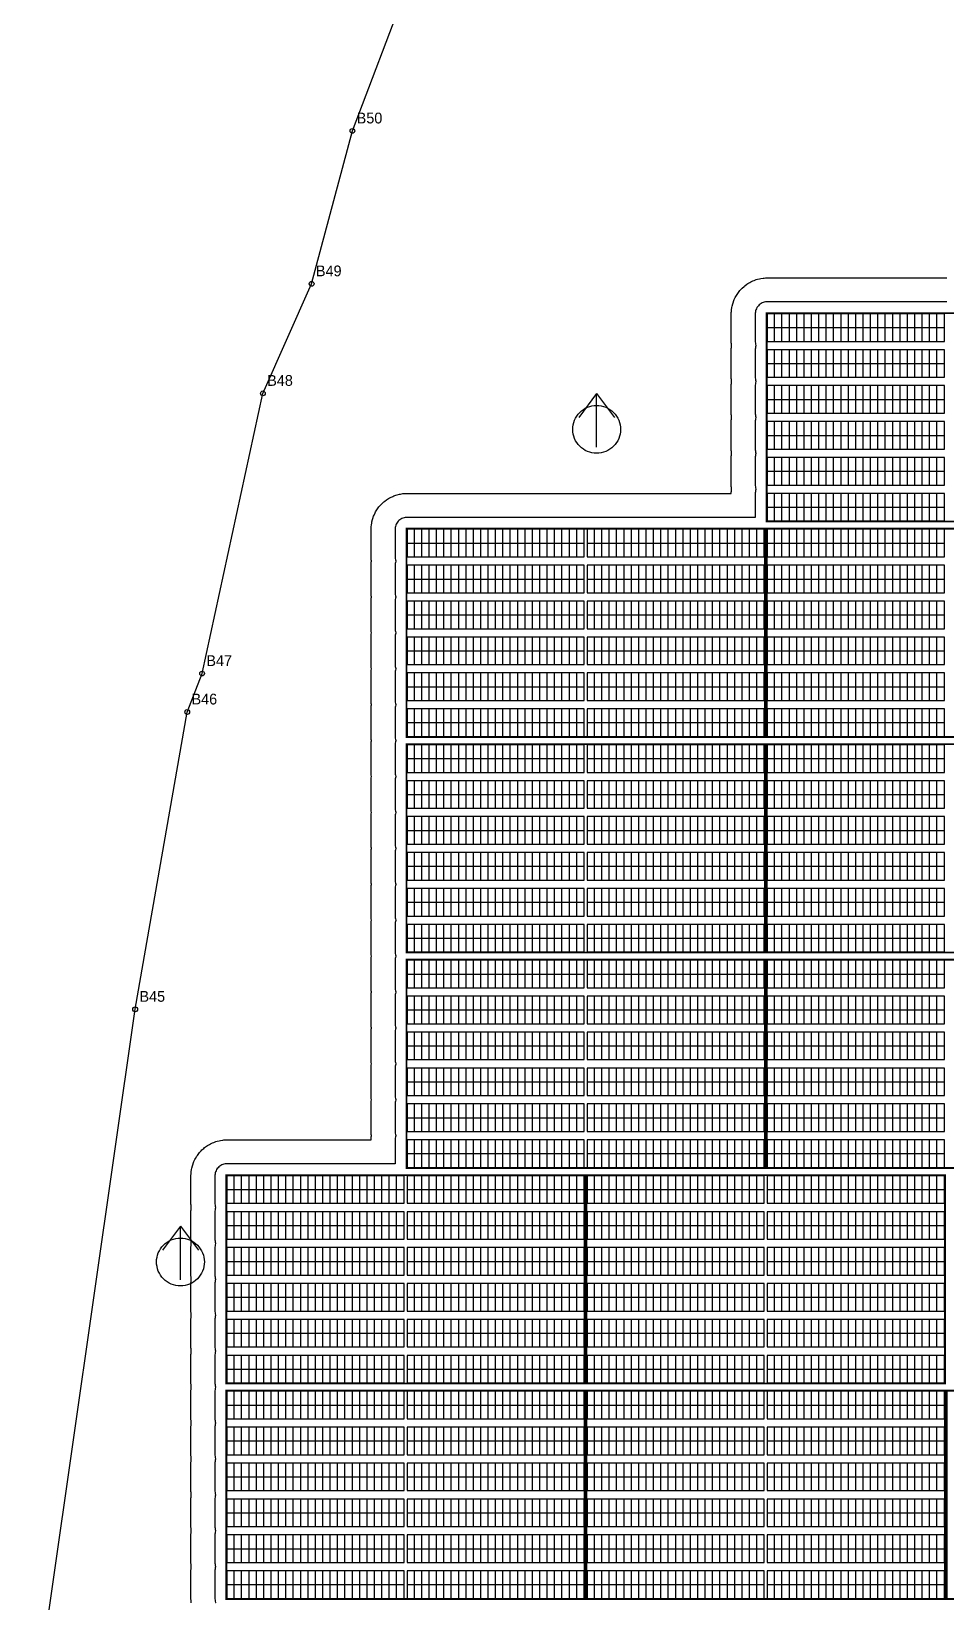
# Model space of a CAD drawing. Header units: metres. Extents: x 434302 to 507065, y 1937737 to 2381091.
# Drawn here: x 434708.5 to 434861.4, y 2380515.6 to 2380778.1 of the extents above; entities that cross this region are included whole.
import ezdxf
from ezdxf.enums import TextEntityAlignment as Align

# ---------------------------------------------------------------- set-up
doc = ezdxf.new("R2010")
doc.units = ezdxf.units.M
for name, color, linetype in [('BOUNDARY', 7, 'Continuous'), ('BOUNDARY_POINTS', 7, 'Continuous'), ('EXCLUSIONS', 1, 'Continuous'), ('GROUP_BOUNDARY', 1, 'Continuous'), ('LIGHTNING_ARRESTER', 3, 'Continuous'), ('MODULES', 5, 'Continuous'), ('PV_TABLES', 3, 'Continuous'), ('SERVICE_ROAD', 1, 'Continuous')]:
    doc.layers.add(name, color=color, linetype=linetype)

# ---------------------------------------------------------------- blocks, each defined once
blk = doc.blocks.new('PV_TABLE_2P28')
at = {"layer": 'MODULES'}
for p, q in [((1.23333, 0), (1.23333, 4.6)), ((2.46666, 0), (2.46666, 4.6)), ((3.69999, 0), (3.69999, 4.6)), ((4.93332, 0), (4.93332, 4.6)), ((6.16665, 0), (6.16665, 4.6)), ((7.39998, 0), (7.39998, 4.6)), ((8.63331, 0), (8.63331, 4.6)), ((9.86664, 0), (9.86664, 4.6)), ((11.09997, 0), (11.09997, 4.6)), ((12.3333, 0), (12.3333, 4.6)), ((13.56663, 0), (13.56663, 4.6)), ((14.79996, 0), (14.79996, 4.6)), ((16.03329, 0), (16.03329, 4.6)), ((17.26662, 0), (17.26662, 4.6)), ((18.49995, 0), (18.49995, 4.6)), ((19.73328, 0), (19.73328, 4.6)), ((20.96661, 0), (20.96661, 4.6)), ((22.19994, 0), (22.19994, 4.6)), ((23.43327, 0), (23.43327, 4.6)), ((24.6666, 0), (24.6666, 4.6)), ((25.89993, 0), (25.89993, 4.6)), ((27.13326, 0), (27.13326, 4.6)), ((28.36659, 0), (28.36659, 4.6)), ((0, 2.3), (29.59992, 2.3))]:
    blk.add_line(p, q, dxfattribs=at)
blk.add_lwpolyline([(0, 0), (29.59992, 0), (29.59992, 4.6), (0, 4.6)], close=True, dxfattribs=at)

msp = doc.modelspace()

# ---------------------------------------------------------------- linework, layer by layer
at = {"layer": 'BOUNDARY'}
msp.add_lwpolyline([(434708.47, 2380493.74), (434725.81, 2380614.69), (434734.51, 2380664.36), (434736.99, 2380670.78), (434747.16, 2380717.59), (434755.3, 2380735.89), (434762.11, 2380761.43), (434771.09, 2380785.13)], dxfattribs=at)
at = {"layer": 'BOUNDARY_POINTS'}
for centre in [(434762.11, 2380761.43), (434755.3, 2380735.89), (434747.16, 2380717.59), (434736.99, 2380670.78), (434734.51, 2380664.36), (434725.81, 2380614.69)]:
    msp.add_circle(centre, 0.4, dxfattribs=at)
at = {"layer": 'EXCLUSIONS'}
for points in [[(434806.93, 2380711.58), (434806.91, 2380711.19), (434806.85, 2380710.8), (434806.76, 2380710.42), (434806.62, 2380710.05), (434806.46, 2380709.69), (434806.25, 2380709.36), (434806.02, 2380709.04), (434805.76, 2380708.75), (434805.47, 2380708.49), (434805.15, 2380708.25), (434804.81, 2380708.05), (434804.46, 2380707.88), (434804.09, 2380707.75), (434803.71, 2380707.66), (434803.32, 2380707.6), (434802.93, 2380707.58), (434802.54, 2380707.6), (434802.15, 2380707.66), (434801.77, 2380707.75), (434801.4, 2380707.88), (434801.04, 2380708.05), (434800.71, 2380708.25), (434800.39, 2380708.49), (434800.1, 2380708.75), (434799.84, 2380709.04), (434799.6, 2380709.36), (434799.4, 2380709.69), (434799.23, 2380710.05), (434799.1, 2380710.42), (434799.01, 2380710.8), (434798.95, 2380711.19), (434798.93, 2380711.58), (434798.95, 2380711.97), (434799.01, 2380712.36), (434799.1, 2380712.74), (434799.23, 2380713.11), (434799.4, 2380713.46), (434799.6, 2380713.8), (434799.84, 2380714.12), (434800.1, 2380714.41), (434800.39, 2380714.67), (434800.71, 2380714.9), (434801.04, 2380715.11), (434801.4, 2380715.27), (434801.77, 2380715.41), (434802.15, 2380715.5), (434802.54, 2380715.56), (434802.93, 2380715.58), (434803.32, 2380715.56), (434803.71, 2380715.5), (434804.09, 2380715.41), (434804.46, 2380715.27), (434804.81, 2380715.11), (434805.15, 2380714.9), (434805.47, 2380714.67), (434805.76, 2380714.41), (434806.02, 2380714.12), (434806.25, 2380713.8), (434806.46, 2380713.46), (434806.62, 2380713.11), (434806.76, 2380712.74), (434806.85, 2380712.36), (434806.91, 2380711.97), (434806.93, 2380711.58)], [(434737.38, 2380572.48), (434737.36, 2380572.09), (434737.3, 2380571.7), (434737.21, 2380571.32), (434737.07, 2380570.95), (434736.91, 2380570.59), (434736.7, 2380570.26), (434736.47, 2380569.94), (434736.21, 2380569.65), (434735.92, 2380569.39), (434735.6, 2380569.15), (434735.26, 2380568.95), (434734.91, 2380568.78), (434734.54, 2380568.65), (434734.16, 2380568.56), (434733.77, 2380568.5), (434733.38, 2380568.48), (434732.99, 2380568.5), (434732.6, 2380568.56), (434732.22, 2380568.65), (434731.85, 2380568.78), (434731.49, 2380568.95), (434731.16, 2380569.15), (434730.84, 2380569.39), (434730.55, 2380569.65), (434730.29, 2380569.94), (434730.05, 2380570.26), (434729.85, 2380570.59), (434729.68, 2380570.95), (434729.55, 2380571.32), (434729.46, 2380571.7), (434729.4, 2380572.09), (434729.38, 2380572.48), (434729.4, 2380572.87), (434729.46, 2380573.26), (434729.55, 2380573.64), (434729.68, 2380574.01), (434729.85, 2380574.36), (434730.05, 2380574.7), (434730.29, 2380575.02), (434730.55, 2380575.31), (434730.84, 2380575.57), (434731.16, 2380575.8), (434731.49, 2380576.01), (434731.85, 2380576.17), (434732.22, 2380576.31), (434732.6, 2380576.4), (434732.99, 2380576.46), (434733.38, 2380576.48), (434733.77, 2380576.46), (434734.16, 2380576.4), (434734.54, 2380576.31), (434734.91, 2380576.17), (434735.26, 2380576.01), (434735.6, 2380575.8), (434735.92, 2380575.57), (434736.21, 2380575.31), (434736.47, 2380575.02), (434736.7, 2380574.7), (434736.91, 2380574.36), (434737.07, 2380574.01), (434737.21, 2380573.64), (434737.3, 2380573.26), (434737.36, 2380572.87), (434737.38, 2380572.48)]]:
    msp.add_lwpolyline(points, close=True, dxfattribs=at)
at = {"layer": 'GROUP_BOUNDARY', "color": 1, "lineweight": 211, "true_color": 0xff0000, "const_width": 0.3}
for points in [[(434891.24, 2380696.18), (434831.34, 2380696.18), (434831.34, 2380730.98), (434891.24, 2380730.98), (434891.24, 2380696.18)], [(434831.04, 2380660.18), (434771.14, 2380660.18), (434771.14, 2380694.98), (434831.04, 2380694.98), (434831.04, 2380660.18)], [(434891.24, 2380624.18), (434831.34, 2380624.18), (434831.34, 2380658.98), (434891.24, 2380658.98), (434891.24, 2380624.18)], [(434831.04, 2380588.18), (434771.14, 2380588.18), (434771.14, 2380622.98), (434831.04, 2380622.98), (434831.04, 2380588.18)], [(434861.14, 2380552.18), (434801.24, 2380552.18), (434801.24, 2380586.98), (434861.14, 2380586.98), (434861.14, 2380552.18)], [(434800.94, 2380516.18), (434741.04, 2380516.18), (434741.04, 2380550.98), (434800.94, 2380550.98), (434800.94, 2380516.18)], [(434921.34, 2380516.18), (434861.44, 2380516.18), (434861.44, 2380550.98), (434921.34, 2380550.98), (434921.34, 2380516.18)]]:
    msp.add_lwpolyline(points, close=True, dxfattribs=at)
at = {"layer": 'GROUP_BOUNDARY', "color": 5, "lineweight": 211, "true_color": 0x0080ff, "const_width": 0.3}
for points in [[(434891.24, 2380660.18), (434831.34, 2380660.18), (434831.34, 2380694.98), (434891.24, 2380694.98), (434891.24, 2380660.18)], [(434831.04, 2380624.18), (434771.14, 2380624.18), (434771.14, 2380658.98), (434831.04, 2380658.98), (434831.04, 2380624.18)], [(434891.24, 2380588.18), (434831.34, 2380588.18), (434831.34, 2380622.98), (434891.24, 2380622.98), (434891.24, 2380588.18)], [(434800.94, 2380552.18), (434741.04, 2380552.18), (434741.04, 2380586.98), (434800.94, 2380586.98), (434800.94, 2380552.18)], [(434861.14, 2380516.18), (434801.24, 2380516.18), (434801.24, 2380550.98), (434861.14, 2380550.98), (434861.14, 2380516.18)]]:
    msp.add_lwpolyline(points, close=True, dxfattribs=at)
at = {"layer": 'LIGHTNING_ARRESTER', "lineweight": 30}
for p, q in [((434802.93, 2380717.58), (434799.93, 2380713.58)), ((434802.93, 2380708.58), (434802.93, 2380717.58)), ((434802.93, 2380717.58), (434805.93, 2380713.58)), ((434733.38, 2380578.48), (434730.38, 2380574.48)), ((434733.38, 2380569.48), (434733.38, 2380578.48)), ((434733.38, 2380578.48), (434736.38, 2380574.48))]:
    msp.add_line(p, q, dxfattribs=at)
at = {"layer": 'SERVICE_ROAD'}
for points in [[(434735.18, 2380515.56), (434735.18, 2380515.58), (434735.18, 2380515.59), (434735.16, 2380515.79), (434735.15, 2380515.99), (434735.15, 2380516), (434735.14, 2380516.1), (434735.14, 2380516.2), (434735.14, 2380516.3), (434735.14, 2380520.86), (434735.14, 2380520.96), (434735.14, 2380521.06), (434735.15, 2380521.15), (434735.15, 2380521.17), (434735.16, 2380521.37), (434735.18, 2380521.56), (434735.18, 2380521.58), (434735.18, 2380521.59), (434735.16, 2380521.79), (434735.15, 2380521.99), (434735.15, 2380522), (434735.14, 2380522.1), (434735.14, 2380522.2), (434735.14, 2380522.3), (434735.14, 2380526.86), (434735.14, 2380526.96), (434735.14, 2380527.06), (434735.15, 2380527.15), (434735.15, 2380527.17), (434735.16, 2380527.37), (434735.18, 2380527.56), (434735.18, 2380527.58), (434735.18, 2380527.59), (434735.16, 2380527.79), (434735.15, 2380527.99), (434735.15, 2380528), (434735.14, 2380528.1), (434735.14, 2380528.2), (434735.14, 2380528.3), (434735.14, 2380532.86), (434735.14, 2380532.96), (434735.14, 2380533.06), (434735.15, 2380533.15), (434735.15, 2380533.17), (434735.16, 2380533.37), (434735.18, 2380533.56), (434735.18, 2380533.58), (434735.18, 2380533.59), (434735.16, 2380533.79), (434735.15, 2380533.99), (434735.15, 2380534), (434735.14, 2380534.1), (434735.14, 2380534.2), (434735.14, 2380534.3), (434735.14, 2380538.86), (434735.14, 2380538.96), (434735.14, 2380539.06), (434735.15, 2380539.15), (434735.15, 2380539.17), (434735.16, 2380539.37), (434735.18, 2380539.56), (434735.18, 2380539.58), (434735.18, 2380539.59), (434735.16, 2380539.79), (434735.15, 2380539.99), (434735.15, 2380540), (434735.14, 2380540.1), (434735.14, 2380540.2), (434735.14, 2380540.3), (434735.14, 2380544.86), (434735.14, 2380544.96), (434735.14, 2380545.06), (434735.15, 2380545.15), (434735.15, 2380545.17), (434735.16, 2380545.37), (434735.18, 2380545.56), (434735.18, 2380545.58), (434735.18, 2380545.59), (434735.16, 2380545.79), (434735.15, 2380545.99), (434735.15, 2380546), (434735.14, 2380546.1), (434735.14, 2380546.2), (434735.14, 2380546.3), (434735.14, 2380550.86), (434735.14, 2380550.96), (434735.14, 2380551.06), (434735.15, 2380551.15), (434735.15, 2380551.17), (434735.16, 2380551.37), (434735.18, 2380551.56), (434735.18, 2380551.58), (434735.18, 2380551.59), (434735.16, 2380551.79), (434735.15, 2380551.99), (434735.15, 2380552), (434735.14, 2380552.1), (434735.14, 2380552.2), (434735.14, 2380552.3), (434735.14, 2380556.86), (434735.14, 2380556.96), (434735.14, 2380557.06), (434735.15, 2380557.15), (434735.15, 2380557.17), (434735.16, 2380557.37), (434735.18, 2380557.56), (434735.18, 2380557.58), (434735.18, 2380557.59), (434735.16, 2380557.79), (434735.15, 2380557.99), (434735.15, 2380558), (434735.14, 2380558.1), (434735.14, 2380558.2), (434735.14, 2380558.3), (434735.14, 2380562.86), (434735.14, 2380562.96), (434735.14, 2380563.06), (434735.15, 2380563.15), (434735.15, 2380563.17), (434735.16, 2380563.37), (434735.18, 2380563.56), (434735.18, 2380563.58), (434735.18, 2380563.59), (434735.16, 2380563.79), (434735.15, 2380563.99), (434735.15, 2380564), (434735.14, 2380564.1), (434735.14, 2380564.2), (434735.14, 2380564.3), (434735.14, 2380568.86), (434735.14, 2380568.96), (434735.14, 2380569.06), (434735.15, 2380569.15), (434735.15, 2380569.17), (434735.16, 2380569.37), (434735.18, 2380569.56), (434735.18, 2380569.58), (434735.18, 2380569.59), (434735.16, 2380569.79), (434735.15, 2380569.99), (434735.15, 2380570), (434735.14, 2380570.1), (434735.14, 2380570.2), (434735.14, 2380570.3), (434735.14, 2380574.86), (434735.14, 2380574.96), (434735.14, 2380575.06), (434735.15, 2380575.15), (434735.15, 2380575.17), (434735.16, 2380575.37), (434735.18, 2380575.56), (434735.18, 2380575.58), (434735.18, 2380575.59), (434735.16, 2380575.79), (434735.15, 2380575.99), (434735.15, 2380576), (434735.14, 2380576.1), (434735.14, 2380576.2), (434735.14, 2380576.3), (434735.14, 2380580.86), (434735.14, 2380580.96), (434735.14, 2380581.06), (434735.15, 2380581.15), (434735.15, 2380581.17), (434735.16, 2380581.37), (434735.18, 2380581.56), (434735.18, 2380581.58), (434735.18, 2380581.59), (434735.16, 2380581.79), (434735.15, 2380581.99), (434735.15, 2380582), (434735.14, 2380582.1), (434735.14, 2380582.2), (434735.14, 2380582.3), (434735.14, 2380586.86), (434735.14, 2380586.96), (434735.14, 2380587.06), (434735.15, 2380587.15), (434735.15, 2380587.17), (434735.16, 2380587.37), (434735.18, 2380587.56), (434735.24, 2380587.95), (434735.28, 2380588.14), (434735.37, 2380588.53), (434735.43, 2380588.71), (434735.56, 2380589.08), (434735.64, 2380589.26), (434735.8, 2380589.62), (434735.9, 2380589.79), (434736.1, 2380590.13), (434736.21, 2380590.29), (434736.44, 2380590.61), (434736.56, 2380590.76), (434736.83, 2380591.05), (434736.97, 2380591.19), (434737.26, 2380591.45), (434737.41, 2380591.58), (434737.72, 2380591.81), (434737.89, 2380591.92), (434738.22, 2380592.12), (434738.4, 2380592.21), (434738.75, 2380592.38), (434738.93, 2380592.46), (434739.3, 2380592.59), (434739.49, 2380592.65), (434739.87, 2380592.74), (434740.06, 2380592.78), (434740.45, 2380592.84), (434740.65, 2380592.86), (434740.84, 2380592.87), (434740.86, 2380592.87), (434740.96, 2380592.88), (434741.06, 2380592.88), (434741.16, 2380592.88), (434765.24, 2380592.88), (434765.24, 2380592.96), (434765.24, 2380593.06), (434765.24, 2380593.15), (434765.25, 2380593.17), (434765.26, 2380593.37), (434765.28, 2380593.56), (434765.28, 2380593.58), (434765.28, 2380593.59), (434765.26, 2380593.79), (434765.25, 2380593.99), (434765.24, 2380594), (434765.24, 2380594.1), (434765.24, 2380594.2), (434765.24, 2380594.3), (434765.24, 2380598.86), (434765.24, 2380598.96), (434765.24, 2380599.06), (434765.24, 2380599.15), (434765.25, 2380599.17), (434765.26, 2380599.37), (434765.28, 2380599.56), (434765.28, 2380599.58), (434765.28, 2380599.59), (434765.26, 2380599.79), (434765.25, 2380599.99), (434765.24, 2380600), (434765.24, 2380600.1), (434765.24, 2380600.2), (434765.24, 2380600.3), (434765.24, 2380604.86), (434765.24, 2380604.96), (434765.24, 2380605.06), (434765.24, 2380605.15), (434765.25, 2380605.17), (434765.26, 2380605.37), (434765.28, 2380605.56), (434765.28, 2380605.58), (434765.28, 2380605.59), (434765.26, 2380605.79), (434765.25, 2380605.99), (434765.24, 2380606), (434765.24, 2380606.1), (434765.24, 2380606.2), (434765.24, 2380606.3), (434765.24, 2380610.86), (434765.24, 2380610.96), (434765.24, 2380611.06), (434765.24, 2380611.15), (434765.25, 2380611.17), (434765.26, 2380611.37), (434765.28, 2380611.56), (434765.28, 2380611.58), (434765.28, 2380611.59), (434765.26, 2380611.79), (434765.25, 2380611.99), (434765.24, 2380612), (434765.24, 2380612.1), (434765.24, 2380612.2), (434765.24, 2380612.3), (434765.24, 2380616.86), (434765.24, 2380616.96), (434765.24, 2380617.06), (434765.24, 2380617.15), (434765.25, 2380617.17), (434765.26, 2380617.37), (434765.28, 2380617.56), (434765.28, 2380617.58), (434765.28, 2380617.59), (434765.26, 2380617.79), (434765.25, 2380617.99), (434765.24, 2380618), (434765.24, 2380618.1), (434765.24, 2380618.2), (434765.24, 2380618.3), (434765.24, 2380622.86), (434765.24, 2380622.96), (434765.24, 2380623.06), (434765.24, 2380623.15), (434765.25, 2380623.17), (434765.26, 2380623.37), (434765.28, 2380623.56), (434765.28, 2380623.58), (434765.28, 2380623.59), (434765.26, 2380623.79), (434765.25, 2380623.99), (434765.24, 2380624), (434765.24, 2380624.1), (434765.24, 2380624.2), (434765.24, 2380624.3), (434765.24, 2380628.86), (434765.24, 2380628.96), (434765.24, 2380629.06), (434765.24, 2380629.15), (434765.25, 2380629.17), (434765.26, 2380629.37), (434765.28, 2380629.56), (434765.28, 2380629.58), (434765.28, 2380629.59), (434765.26, 2380629.79), (434765.25, 2380629.99), (434765.24, 2380630), (434765.24, 2380630.1), (434765.24, 2380630.2), (434765.24, 2380630.3), (434765.24, 2380634.86), (434765.24, 2380634.96), (434765.24, 2380635.06), (434765.24, 2380635.15), (434765.25, 2380635.17), (434765.26, 2380635.37), (434765.28, 2380635.56), (434765.28, 2380635.58), (434765.28, 2380635.59), (434765.26, 2380635.79), (434765.25, 2380635.99), (434765.24, 2380636), (434765.24, 2380636.1), (434765.24, 2380636.2), (434765.24, 2380636.3), (434765.24, 2380640.86), (434765.24, 2380640.96), (434765.24, 2380641.06), (434765.24, 2380641.15), (434765.25, 2380641.17), (434765.26, 2380641.37), (434765.28, 2380641.56), (434765.28, 2380641.58), (434765.28, 2380641.59), (434765.26, 2380641.79), (434765.25, 2380641.99), (434765.24, 2380642), (434765.24, 2380642.1), (434765.24, 2380642.2), (434765.24, 2380642.3), (434765.24, 2380646.86), (434765.24, 2380646.96), (434765.24, 2380647.06), (434765.24, 2380647.15), (434765.25, 2380647.17), (434765.26, 2380647.37), (434765.28, 2380647.56), (434765.28, 2380647.58), (434765.28, 2380647.59), (434765.26, 2380647.79), (434765.25, 2380647.99), (434765.24, 2380648), (434765.24, 2380648.1), (434765.24, 2380648.2), (434765.24, 2380648.3), (434765.24, 2380652.86), (434765.24, 2380652.96), (434765.24, 2380653.06), (434765.24, 2380653.15), (434765.25, 2380653.17), (434765.26, 2380653.37), (434765.28, 2380653.56), (434765.28, 2380653.58), (434765.28, 2380653.59), (434765.26, 2380653.79), (434765.25, 2380653.99), (434765.24, 2380654), (434765.24, 2380654.1), (434765.24, 2380654.2), (434765.24, 2380654.3), (434765.24, 2380658.86), (434765.24, 2380658.96), (434765.24, 2380659.06), (434765.24, 2380659.15), (434765.25, 2380659.17), (434765.26, 2380659.37), (434765.28, 2380659.56), (434765.28, 2380659.58), (434765.28, 2380659.59), (434765.26, 2380659.79), (434765.25, 2380659.99), (434765.24, 2380660), (434765.24, 2380660.1), (434765.24, 2380660.2), (434765.24, 2380660.3), (434765.24, 2380664.86), (434765.24, 2380664.96), (434765.24, 2380665.06), (434765.24, 2380665.15), (434765.25, 2380665.17), (434765.26, 2380665.37), (434765.28, 2380665.56), (434765.28, 2380665.58), (434765.28, 2380665.59), (434765.26, 2380665.79), (434765.25, 2380665.99), (434765.24, 2380666), (434765.24, 2380666.1), (434765.24, 2380666.2), (434765.24, 2380666.3), (434765.24, 2380670.86), (434765.24, 2380670.96), (434765.24, 2380671.06), (434765.24, 2380671.15), (434765.25, 2380671.17), (434765.26, 2380671.37), (434765.28, 2380671.56), (434765.28, 2380671.58), (434765.28, 2380671.59), (434765.26, 2380671.79), (434765.25, 2380671.99), (434765.24, 2380672), (434765.24, 2380672.1), (434765.24, 2380672.2), (434765.24, 2380672.3), (434765.24, 2380676.86), (434765.24, 2380676.96), (434765.24, 2380677.06), (434765.24, 2380677.15), (434765.25, 2380677.17), (434765.26, 2380677.37), (434765.28, 2380677.56), (434765.28, 2380677.58), (434765.28, 2380677.59), (434765.26, 2380677.79), (434765.25, 2380677.99), (434765.24, 2380678), (434765.24, 2380678.1), (434765.24, 2380678.2), (434765.24, 2380678.3), (434765.24, 2380682.86), (434765.24, 2380682.96), (434765.24, 2380683.06), (434765.24, 2380683.15), (434765.25, 2380683.17), (434765.26, 2380683.37), (434765.28, 2380683.56), (434765.28, 2380683.58), (434765.28, 2380683.59), (434765.26, 2380683.79), (434765.25, 2380683.99), (434765.24, 2380684), (434765.24, 2380684.1), (434765.24, 2380684.2), (434765.24, 2380684.3), (434765.24, 2380688.86), (434765.24, 2380688.96), (434765.24, 2380689.06), (434765.24, 2380689.15), (434765.25, 2380689.17), (434765.26, 2380689.37), (434765.28, 2380689.56), (434765.28, 2380689.58), (434765.28, 2380689.59), (434765.26, 2380689.79), (434765.25, 2380689.99), (434765.24, 2380690), (434765.24, 2380690.1), (434765.24, 2380690.2), (434765.24, 2380690.3), (434765.24, 2380694.86), (434765.24, 2380694.96), (434765.24, 2380695.06), (434765.24, 2380695.15), (434765.25, 2380695.17), (434765.26, 2380695.37), (434765.28, 2380695.56), (434765.34, 2380695.95), (434765.38, 2380696.14), (434765.47, 2380696.53), (434765.53, 2380696.71), (434765.66, 2380697.08), (434765.74, 2380697.26), (434765.9, 2380697.62), (434766, 2380697.79), (434766.2, 2380698.13), (434766.31, 2380698.29), (434766.54, 2380698.61), (434766.66, 2380698.76), (434766.93, 2380699.05), (434767.07, 2380699.19), (434767.36, 2380699.45), (434767.51, 2380699.58), (434767.82, 2380699.81), (434767.99, 2380699.92), (434768.32, 2380700.12), (434768.5, 2380700.21), (434768.85, 2380700.38), (434769.03, 2380700.46), (434769.4, 2380700.59), (434769.59, 2380700.65), (434769.97, 2380700.74), (434770.16, 2380700.78), (434770.55, 2380700.84), (434770.75, 2380700.86), (434770.94, 2380700.87), (434770.96, 2380700.87), (434771.06, 2380700.88), (434771.16, 2380700.88), (434771.26, 2380700.88), (434800.82, 2380700.88), (434800.92, 2380700.88), (434801.02, 2380700.88), (434801.09, 2380700.87), (434801.16, 2380700.88), (434801.26, 2380700.88), (434801.36, 2380700.88), (434825.44, 2380700.88), (434825.44, 2380700.96), (434825.44, 2380701.06), (434825.44, 2380701.15), (434825.45, 2380701.17), (434825.46, 2380701.37), (434825.48, 2380701.56), (434825.48, 2380701.58), (434825.48, 2380701.59), (434825.46, 2380701.79), (434825.45, 2380701.99), (434825.44, 2380702), (434825.44, 2380702.1), (434825.44, 2380702.2), (434825.44, 2380702.3), (434825.44, 2380706.86), (434825.44, 2380706.96), (434825.44, 2380707.06), (434825.44, 2380707.15), (434825.45, 2380707.17), (434825.46, 2380707.37), (434825.48, 2380707.56), (434825.48, 2380707.58), (434825.48, 2380707.59), (434825.46, 2380707.79), (434825.45, 2380707.99), (434825.44, 2380708), (434825.44, 2380708.1), (434825.44, 2380708.2), (434825.44, 2380708.3), (434825.44, 2380712.86), (434825.44, 2380712.96), (434825.44, 2380713.06), (434825.44, 2380713.15), (434825.45, 2380713.17), (434825.46, 2380713.37), (434825.48, 2380713.56), (434825.48, 2380713.58), (434825.48, 2380713.59), (434825.46, 2380713.79), (434825.45, 2380713.99), (434825.44, 2380714), (434825.44, 2380714.1), (434825.44, 2380714.2), (434825.44, 2380714.3), (434825.44, 2380718.86), (434825.44, 2380718.96), (434825.44, 2380719.06), (434825.44, 2380719.15), (434825.45, 2380719.17), (434825.46, 2380719.37), (434825.48, 2380719.56), (434825.48, 2380719.58), (434825.48, 2380719.59), (434825.46, 2380719.79), (434825.45, 2380719.99), (434825.44, 2380720), (434825.44, 2380720.1), (434825.44, 2380720.2), (434825.44, 2380720.3), (434825.44, 2380724.86), (434825.44, 2380724.96), (434825.44, 2380725.06), (434825.44, 2380725.15), (434825.45, 2380725.17), (434825.46, 2380725.37), (434825.48, 2380725.56), (434825.48, 2380725.58), (434825.48, 2380725.59), (434825.46, 2380725.79), (434825.45, 2380725.99), (434825.44, 2380726), (434825.44, 2380726.1), (434825.44, 2380726.2), (434825.44, 2380726.3), (434825.44, 2380730.86), (434825.44, 2380730.96), (434825.44, 2380731.06), (434825.44, 2380731.15), (434825.45, 2380731.17), (434825.46, 2380731.37), (434825.48, 2380731.56), (434825.54, 2380731.95), (434825.58, 2380732.14), (434825.67, 2380732.53), (434825.73, 2380732.71), (434825.86, 2380733.08), (434825.93, 2380733.26), (434826.1, 2380733.62), (434826.2, 2380733.79), (434826.4, 2380734.13), (434826.51, 2380734.29), (434826.74, 2380734.61), (434826.86, 2380734.76), (434827.13, 2380735.05), (434827.27, 2380735.19), (434827.56, 2380735.45), (434827.71, 2380735.58), (434828.02, 2380735.81), (434828.19, 2380735.92), (434828.52, 2380736.12), (434828.7, 2380736.21), (434829.05, 2380736.38), (434829.23, 2380736.46), (434829.6, 2380736.59), (434829.79, 2380736.65), (434830.17, 2380736.74), (434830.36, 2380736.78), (434830.75, 2380736.84), (434830.95, 2380736.86), (434831.14, 2380736.87), (434831.16, 2380736.87), (434831.26, 2380736.88), (434831.36, 2380736.88), (434831.46, 2380736.88), (434861.02, 2380736.88), (434861.12, 2380736.88), (434861.22, 2380736.88), (434861.29, 2380736.87), (434861.36, 2380736.88), (434861.46, 2380736.88)], [(434861.44, 2380732.88), (434861.29, 2380732.86), (434861.14, 2380732.88), (434861.12, 2380732.88), (434861.02, 2380732.88), (434831.46, 2380732.88), (434831.36, 2380732.88), (434831.34, 2380732.88), (434831.14, 2380732.86), (434830.95, 2380732.82), (434830.76, 2380732.76), (434830.58, 2380732.69), (434830.41, 2380732.59), (434830.25, 2380732.48), (434830.1, 2380732.36), (434829.96, 2380732.22), (434829.83, 2380732.07), (434829.72, 2380731.91), (434829.63, 2380731.73), (434829.56, 2380731.55), (434829.5, 2380731.36), (434829.46, 2380731.17), (434829.44, 2380730.98), (434829.44, 2380730.96), (434829.44, 2380730.86), (434829.44, 2380726.3), (434829.44, 2380726.2), (434829.44, 2380726.18), (434829.46, 2380725.99), (434829.5, 2380725.79), (434829.56, 2380725.61), (434829.57, 2380725.58), (434829.56, 2380725.55), (434829.5, 2380725.36), (434829.46, 2380725.17), (434829.44, 2380724.98), (434829.44, 2380724.96), (434829.44, 2380724.86), (434829.44, 2380720.3), (434829.44, 2380720.2), (434829.44, 2380720.18), (434829.46, 2380719.99), (434829.5, 2380719.79), (434829.56, 2380719.61), (434829.57, 2380719.58), (434829.56, 2380719.55), (434829.5, 2380719.36), (434829.46, 2380719.17), (434829.44, 2380718.98), (434829.44, 2380718.96), (434829.44, 2380718.86), (434829.44, 2380714.3), (434829.44, 2380714.2), (434829.44, 2380714.18), (434829.46, 2380713.99), (434829.5, 2380713.79), (434829.56, 2380713.61), (434829.57, 2380713.58), (434829.56, 2380713.55), (434829.5, 2380713.36), (434829.46, 2380713.17), (434829.44, 2380712.98), (434829.44, 2380712.96), (434829.44, 2380712.86), (434829.44, 2380708.3), (434829.44, 2380708.2), (434829.44, 2380708.18), (434829.46, 2380707.99), (434829.5, 2380707.79), (434829.56, 2380707.61), (434829.57, 2380707.58), (434829.56, 2380707.55), (434829.5, 2380707.36), (434829.46, 2380707.17), (434829.44, 2380706.98), (434829.44, 2380706.96), (434829.44, 2380706.86), (434829.44, 2380702.3), (434829.44, 2380702.2), (434829.44, 2380702.18), (434829.46, 2380701.99), (434829.5, 2380701.79), (434829.56, 2380701.61), (434829.57, 2380701.58), (434829.56, 2380701.55), (434829.5, 2380701.36), (434829.46, 2380701.17), (434829.44, 2380700.98), (434829.44, 2380700.96), (434829.44, 2380700.86), (434829.44, 2380696.88), (434801.36, 2380696.88), (434801.26, 2380696.88), (434801.24, 2380696.88), (434801.09, 2380696.86), (434800.94, 2380696.88), (434800.92, 2380696.88), (434800.82, 2380696.88), (434771.26, 2380696.88), (434771.16, 2380696.88), (434771.14, 2380696.88), (434770.95, 2380696.86), (434770.75, 2380696.82), (434770.56, 2380696.76), (434770.38, 2380696.69), (434770.21, 2380696.59), (434770.05, 2380696.48), (434769.9, 2380696.36), (434769.76, 2380696.22), (434769.63, 2380696.07), (434769.52, 2380695.91), (434769.43, 2380695.73), (434769.36, 2380695.55), (434769.3, 2380695.36), (434769.26, 2380695.17), (434769.24, 2380694.98), (434769.24, 2380694.96), (434769.24, 2380694.86), (434769.24, 2380690.3), (434769.24, 2380690.2), (434769.24, 2380690.18), (434769.26, 2380689.99), (434769.3, 2380689.79), (434769.36, 2380689.61), (434769.37, 2380689.58), (434769.36, 2380689.55), (434769.3, 2380689.36), (434769.26, 2380689.17), (434769.24, 2380688.98), (434769.24, 2380688.96), (434769.24, 2380688.86), (434769.24, 2380684.3), (434769.24, 2380684.2), (434769.24, 2380684.18), (434769.26, 2380683.99), (434769.3, 2380683.79), (434769.36, 2380683.61), (434769.37, 2380683.58), (434769.36, 2380683.55), (434769.3, 2380683.36), (434769.26, 2380683.17), (434769.24, 2380682.98), (434769.24, 2380682.96), (434769.24, 2380682.86), (434769.24, 2380678.3), (434769.24, 2380678.2), (434769.24, 2380678.18), (434769.26, 2380677.99), (434769.3, 2380677.79), (434769.36, 2380677.61), (434769.37, 2380677.58), (434769.36, 2380677.55), (434769.3, 2380677.36), (434769.26, 2380677.17), (434769.24, 2380676.98), (434769.24, 2380676.96), (434769.24, 2380676.86), (434769.24, 2380672.3), (434769.24, 2380672.2), (434769.24, 2380672.18), (434769.26, 2380671.99), (434769.3, 2380671.79), (434769.36, 2380671.61), (434769.37, 2380671.58), (434769.36, 2380671.55), (434769.3, 2380671.36), (434769.26, 2380671.17), (434769.24, 2380670.98), (434769.24, 2380670.96), (434769.24, 2380670.86), (434769.24, 2380666.3), (434769.24, 2380666.2), (434769.24, 2380666.18), (434769.26, 2380665.99), (434769.3, 2380665.79), (434769.36, 2380665.61), (434769.37, 2380665.58), (434769.36, 2380665.55), (434769.3, 2380665.36), (434769.26, 2380665.17), (434769.24, 2380664.98), (434769.24, 2380664.96), (434769.24, 2380664.86), (434769.24, 2380660.3), (434769.24, 2380660.2), (434769.24, 2380660.18), (434769.26, 2380659.99), (434769.3, 2380659.79), (434769.36, 2380659.61), (434769.37, 2380659.58), (434769.36, 2380659.55), (434769.3, 2380659.36), (434769.26, 2380659.17), (434769.24, 2380658.98), (434769.24, 2380658.96), (434769.24, 2380658.86), (434769.24, 2380654.3), (434769.24, 2380654.2), (434769.24, 2380654.18), (434769.26, 2380653.99), (434769.3, 2380653.79), (434769.36, 2380653.61), (434769.37, 2380653.58), (434769.36, 2380653.55), (434769.3, 2380653.36), (434769.26, 2380653.17), (434769.24, 2380652.98), (434769.24, 2380652.96), (434769.24, 2380652.86), (434769.24, 2380648.3), (434769.24, 2380648.2), (434769.24, 2380648.18), (434769.26, 2380647.99), (434769.3, 2380647.79), (434769.36, 2380647.61), (434769.37, 2380647.58), (434769.36, 2380647.55), (434769.3, 2380647.36), (434769.26, 2380647.17), (434769.24, 2380646.98), (434769.24, 2380646.96), (434769.24, 2380646.86), (434769.24, 2380642.3), (434769.24, 2380642.2), (434769.24, 2380642.18), (434769.26, 2380641.99), (434769.3, 2380641.79), (434769.36, 2380641.61), (434769.37, 2380641.58), (434769.36, 2380641.55), (434769.3, 2380641.36), (434769.26, 2380641.17), (434769.24, 2380640.98), (434769.24, 2380640.96), (434769.24, 2380640.86), (434769.24, 2380636.3), (434769.24, 2380636.2), (434769.24, 2380636.18), (434769.26, 2380635.99), (434769.3, 2380635.79), (434769.36, 2380635.61), (434769.37, 2380635.58), (434769.36, 2380635.55), (434769.3, 2380635.36), (434769.26, 2380635.17), (434769.24, 2380634.98), (434769.24, 2380634.96), (434769.24, 2380634.86), (434769.24, 2380630.3), (434769.24, 2380630.2), (434769.24, 2380630.18), (434769.26, 2380629.99), (434769.3, 2380629.79), (434769.36, 2380629.61), (434769.37, 2380629.58), (434769.36, 2380629.55), (434769.3, 2380629.36), (434769.26, 2380629.17), (434769.24, 2380628.98), (434769.24, 2380628.96), (434769.24, 2380628.86), (434769.24, 2380624.3), (434769.24, 2380624.2), (434769.24, 2380624.18), (434769.26, 2380623.99), (434769.3, 2380623.79), (434769.36, 2380623.61), (434769.37, 2380623.58), (434769.36, 2380623.55), (434769.3, 2380623.36), (434769.26, 2380623.17), (434769.24, 2380622.98), (434769.24, 2380622.96), (434769.24, 2380622.86), (434769.24, 2380618.3), (434769.24, 2380618.2), (434769.24, 2380618.18), (434769.26, 2380617.99), (434769.3, 2380617.79), (434769.36, 2380617.61), (434769.37, 2380617.58), (434769.36, 2380617.55), (434769.3, 2380617.36), (434769.26, 2380617.17), (434769.24, 2380616.98), (434769.24, 2380616.96), (434769.24, 2380616.86), (434769.24, 2380612.3), (434769.24, 2380612.2), (434769.24, 2380612.18), (434769.26, 2380611.99), (434769.3, 2380611.79), (434769.36, 2380611.61), (434769.37, 2380611.58), (434769.36, 2380611.55), (434769.3, 2380611.36), (434769.26, 2380611.17), (434769.24, 2380610.98), (434769.24, 2380610.96), (434769.24, 2380610.86), (434769.24, 2380606.3), (434769.24, 2380606.2), (434769.24, 2380606.18), (434769.26, 2380605.99), (434769.3, 2380605.79), (434769.36, 2380605.61), (434769.37, 2380605.58), (434769.36, 2380605.55), (434769.3, 2380605.36), (434769.26, 2380605.17), (434769.24, 2380604.98), (434769.24, 2380604.96), (434769.24, 2380604.86), (434769.24, 2380600.3), (434769.24, 2380600.2), (434769.24, 2380600.18), (434769.26, 2380599.99), (434769.3, 2380599.79), (434769.36, 2380599.61), (434769.37, 2380599.58), (434769.36, 2380599.55), (434769.3, 2380599.36), (434769.26, 2380599.17), (434769.24, 2380598.98), (434769.24, 2380598.96), (434769.24, 2380598.86), (434769.24, 2380594.3), (434769.24, 2380594.2), (434769.24, 2380594.18), (434769.26, 2380593.99), (434769.3, 2380593.79), (434769.36, 2380593.61), (434769.37, 2380593.58), (434769.36, 2380593.55), (434769.3, 2380593.36), (434769.26, 2380593.17), (434769.24, 2380592.98), (434769.24, 2380592.96), (434769.24, 2380592.86), (434769.24, 2380588.88), (434741.16, 2380588.88), (434741.06, 2380588.88), (434741.04, 2380588.88), (434740.85, 2380588.86), (434740.65, 2380588.82), (434740.46, 2380588.76), (434740.28, 2380588.69), (434740.11, 2380588.59), (434739.95, 2380588.48), (434739.8, 2380588.36), (434739.66, 2380588.22), (434739.53, 2380588.07), (434739.42, 2380587.91), (434739.33, 2380587.73), (434739.26, 2380587.55), (434739.2, 2380587.36), (434739.16, 2380587.17), (434739.14, 2380586.98), (434739.14, 2380586.96), (434739.14, 2380586.86), (434739.14, 2380582.3), (434739.14, 2380582.2), (434739.14, 2380582.18), (434739.16, 2380581.99), (434739.2, 2380581.79), (434739.26, 2380581.61), (434739.27, 2380581.58), (434739.26, 2380581.55), (434739.2, 2380581.36), (434739.16, 2380581.17), (434739.14, 2380580.98), (434739.14, 2380580.96), (434739.14, 2380580.86), (434739.14, 2380576.3), (434739.14, 2380576.2), (434739.14, 2380576.18), (434739.16, 2380575.99), (434739.2, 2380575.79), (434739.26, 2380575.61), (434739.27, 2380575.58), (434739.26, 2380575.55), (434739.2, 2380575.36), (434739.16, 2380575.17), (434739.14, 2380574.98), (434739.14, 2380574.96), (434739.14, 2380574.86), (434739.14, 2380570.3), (434739.14, 2380570.2), (434739.14, 2380570.18), (434739.16, 2380569.99), (434739.2, 2380569.79), (434739.26, 2380569.61), (434739.27, 2380569.58), (434739.26, 2380569.55), (434739.2, 2380569.36), (434739.16, 2380569.17), (434739.14, 2380568.98), (434739.14, 2380568.96), (434739.14, 2380568.86), (434739.14, 2380564.3), (434739.14, 2380564.2), (434739.14, 2380564.18), (434739.16, 2380563.99), (434739.2, 2380563.79), (434739.26, 2380563.61), (434739.27, 2380563.58), (434739.26, 2380563.55), (434739.2, 2380563.36), (434739.16, 2380563.17), (434739.14, 2380562.98), (434739.14, 2380562.96), (434739.14, 2380562.86), (434739.14, 2380558.3), (434739.14, 2380558.2), (434739.14, 2380558.18), (434739.16, 2380557.99), (434739.2, 2380557.79), (434739.26, 2380557.61), (434739.27, 2380557.58), (434739.26, 2380557.55), (434739.2, 2380557.36), (434739.16, 2380557.17), (434739.14, 2380556.98), (434739.14, 2380556.96), (434739.14, 2380556.86), (434739.14, 2380552.3), (434739.14, 2380552.2), (434739.14, 2380552.18), (434739.16, 2380551.99), (434739.2, 2380551.79), (434739.26, 2380551.61), (434739.27, 2380551.58), (434739.26, 2380551.55), (434739.2, 2380551.36), (434739.16, 2380551.17), (434739.14, 2380550.98), (434739.14, 2380550.96), (434739.14, 2380550.86), (434739.14, 2380546.3), (434739.14, 2380546.2), (434739.14, 2380546.18), (434739.16, 2380545.99), (434739.2, 2380545.79), (434739.26, 2380545.61), (434739.27, 2380545.58), (434739.26, 2380545.55), (434739.2, 2380545.36), (434739.16, 2380545.17), (434739.14, 2380544.98), (434739.14, 2380544.96), (434739.14, 2380544.86), (434739.14, 2380540.3), (434739.14, 2380540.2), (434739.14, 2380540.18), (434739.16, 2380539.99), (434739.2, 2380539.79), (434739.26, 2380539.61), (434739.27, 2380539.58), (434739.26, 2380539.55), (434739.2, 2380539.36), (434739.16, 2380539.17), (434739.14, 2380538.98), (434739.14, 2380538.96), (434739.14, 2380538.86), (434739.14, 2380534.3), (434739.14, 2380534.2), (434739.14, 2380534.18), (434739.16, 2380533.99), (434739.2, 2380533.79), (434739.26, 2380533.61), (434739.27, 2380533.58), (434739.26, 2380533.55), (434739.2, 2380533.36), (434739.16, 2380533.17), (434739.14, 2380532.98), (434739.14, 2380532.96), (434739.14, 2380532.86), (434739.14, 2380528.3), (434739.14, 2380528.2), (434739.14, 2380528.18), (434739.16, 2380527.99), (434739.2, 2380527.79), (434739.26, 2380527.61), (434739.27, 2380527.58), (434739.26, 2380527.55), (434739.2, 2380527.36), (434739.16, 2380527.17), (434739.14, 2380526.98), (434739.14, 2380526.96), (434739.14, 2380526.86), (434739.14, 2380522.3), (434739.14, 2380522.2), (434739.14, 2380522.18), (434739.16, 2380521.99), (434739.2, 2380521.79), (434739.26, 2380521.61), (434739.27, 2380521.58), (434739.26, 2380521.55), (434739.2, 2380521.36), (434739.16, 2380521.17), (434739.14, 2380520.98), (434739.14, 2380520.96), (434739.14, 2380520.86), (434739.14, 2380516.3), (434739.14, 2380516.2), (434739.14, 2380516.18), (434739.16, 2380515.99), (434739.2, 2380515.79), (434739.26, 2380515.61), (434739.27, 2380515.58), (434739.26, 2380515.55)]]:
    msp.add_lwpolyline(points, dxfattribs=at)

# ---------------------------------------------------------------- block references
at = {"layer": 'PV_TABLES'}
for p in [(434831.44, 2380726.28), (434831.44, 2380720.28), (434831.44, 2380714.28), (434831.44, 2380708.28), (434831.44, 2380702.28), (434831.44, 2380696.28), (434771.24, 2380690.28), (434801.34, 2380690.28), (434831.44, 2380690.28), (434771.24, 2380684.28), (434801.34, 2380684.28), (434831.44, 2380684.28), (434771.24, 2380678.28), (434801.34, 2380678.28), (434831.44, 2380678.28), (434771.24, 2380672.28), (434801.34, 2380672.28), (434831.44, 2380672.28), (434771.24, 2380666.28), (434801.34, 2380666.28), (434831.44, 2380666.28), (434771.24, 2380660.28), (434801.34, 2380660.28), (434831.44, 2380660.28), (434771.24, 2380654.28), (434801.34, 2380654.28), (434831.44, 2380654.28), (434771.24, 2380648.28), (434801.34, 2380648.28), (434831.44, 2380648.28), (434771.24, 2380642.28), (434801.34, 2380642.28), (434831.44, 2380642.28), (434771.24, 2380636.28), (434801.34, 2380636.28), (434831.44, 2380636.28), (434771.24, 2380630.28), (434801.34, 2380630.28), (434831.44, 2380630.28), (434771.24, 2380624.28), (434801.34, 2380624.28), (434831.44, 2380624.28), (434771.24, 2380618.28), (434801.34, 2380618.28), (434831.44, 2380618.28), (434771.24, 2380612.28), (434801.34, 2380612.28), (434831.44, 2380612.28), (434771.24, 2380606.28), (434801.34, 2380606.28), (434831.44, 2380606.28), (434771.24, 2380600.28), (434801.34, 2380600.28), (434831.44, 2380600.28), (434771.24, 2380594.28), (434801.34, 2380594.28), (434831.44, 2380594.28), (434771.24, 2380588.28), (434801.34, 2380588.28), (434831.44, 2380588.28), (434741.14, 2380582.28), (434771.24, 2380582.28), (434801.34, 2380582.28), (434831.44, 2380582.28), (434741.14, 2380576.28), (434771.24, 2380576.28), (434801.34, 2380576.28), (434831.44, 2380576.28), (434741.14, 2380570.28), (434771.24, 2380570.28), (434801.34, 2380570.28), (434831.44, 2380570.28), (434741.14, 2380564.28), (434771.24, 2380564.28), (434801.34, 2380564.28), (434831.44, 2380564.28), (434741.14, 2380558.28), (434771.24, 2380558.28), (434801.34, 2380558.28), (434831.44, 2380558.28), (434741.14, 2380552.28), (434771.24, 2380552.28), (434801.34, 2380552.28), (434831.44, 2380552.28), (434741.14, 2380546.28), (434771.24, 2380546.28), (434801.34, 2380546.28), (434831.44, 2380546.28), (434741.14, 2380540.28), (434771.24, 2380540.28), (434801.34, 2380540.28), (434831.44, 2380540.28), (434741.14, 2380534.28), (434771.24, 2380534.28), (434801.34, 2380534.28), (434831.44, 2380534.28), (434741.14, 2380528.28), (434771.24, 2380528.28), (434801.34, 2380528.28), (434831.44, 2380528.28), (434741.14, 2380522.28), (434771.24, 2380522.28), (434801.34, 2380522.28), (434831.44, 2380522.28), (434741.14, 2380516.28), (434771.24, 2380516.28), (434801.34, 2380516.28), (434831.44, 2380516.28)]:
    msp.add_blockref('PV_TABLE_2P28', p, dxfattribs=at)

# ---------------------------------------------------------------- texts
at = {"layer": 'BOUNDARY_POINTS'}
for s, p in [('B50', (434762.83, 2380762.15)), ('B49', (434756.02, 2380736.61)), ('B48', (434747.88, 2380718.31)), ('B47', (434737.71, 2380671.5)), ('B46', (434735.23, 2380665.08)), ('B45', (434726.53, 2380615.41))]:
    msp.add_text(s, height=1.8, dxfattribs=at).set_placement(p, align=Align.BOTTOM_LEFT)

doc.saveas('drawing.dxf')
